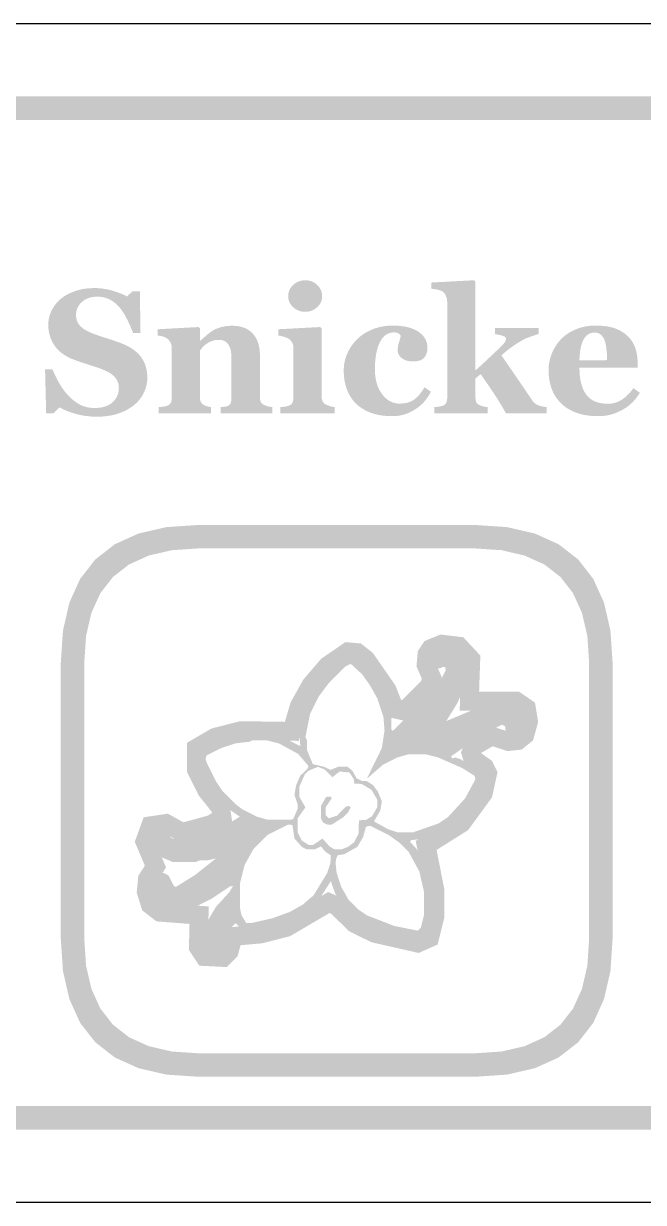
# Model space of a CAD drawing. Header units: millimetres. Extents: x 6 to 297, y 55 to 451.
# Drawn here: x 223.27 to 233.82, y 316.16 to 336.24 of the extents above; entities that cross this region are included whole.
import ezdxf

# ---------------------------------------------------------------- set-up
doc = ezdxf.new("R2010")
doc.units = ezdxf.units.MM
doc.layers.add('CUT', color=1, linetype='Continuous')
doc.layers.add('RASTER', color=7, linetype='Continuous')

msp = doc.modelspace()

# ---------------------------------------------------------------- hatches: boundary and pattern name
at = {"layer": 'RASTER'}
h = msp.add_hatch(color=7, dxfattribs=at)
h.paths.add_polyline_path([(208.2, 332.8), (208.234, 333.316), (208.337, 333.763), (208.509, 334.141), (208.75, 334.45), (209.059, 334.691), (209.438, 334.862), (209.884, 334.966), (210.4, 335), (267.6, 335), (268.116, 334.966), (268.563, 334.862), (268.941, 334.691), (269.25, 334.45), (269.491, 334.141), (269.663, 333.763), (269.766, 333.316), (269.8, 332.8), (269.8, 319.6), (269.766, 319.084), (269.662, 318.638), (269.491, 318.259), (269.25, 317.95), (268.941, 317.709), (268.563, 317.537), (268.116, 317.434), (267.6, 317.4), (210.4, 317.4), (209.884, 317.434), (209.438, 317.537), (209.059, 317.709), (208.75, 317.95), (208.509, 318.259), (208.337, 318.638), (208.234, 319.084), (208.2, 319.6)])
h.paths.add_polyline_path([(208.6, 332.8), (208.6, 319.6), (208.628, 319.178), (208.712, 318.813), (208.853, 318.503), (209.05, 318.25), (209.303, 318.053), (209.613, 317.912), (209.978, 317.828), (210.4, 317.8), (267.6, 317.8), (268.022, 317.828), (268.388, 317.912), (268.697, 318.053), (268.95, 318.25), (269.147, 318.503), (269.287, 318.813), (269.372, 319.178), (269.4, 319.6), (269.4, 332.8), (269.372, 333.222), (269.287, 333.588), (269.147, 333.897), (268.95, 334.15), (268.697, 334.347), (268.388, 334.488), (268.022, 334.572), (267.6, 334.6), (210.4, 334.6), (209.978, 334.572), (209.613, 334.488), (209.303, 334.347), (209.05, 334.15), (208.853, 333.897), (208.712, 333.588), (208.628, 333.222), (208.6, 332.8)], flags=0)
for points in [[(224.511, 329.544), (224.464, 329.545), (224.418, 329.547), (224.372, 329.551), (224.327, 329.556), (224.283, 329.563), (224.24, 329.571), (224.198, 329.58), (224.156, 329.591), (224.116, 329.603), (224.077, 329.616), (224.04, 329.629), (224.004, 329.642), (223.97, 329.657), (223.937, 329.671), (223.906, 329.687), (223.877, 329.703), (223.776, 329.6), (223.651, 329.6), (223.632, 330.351), (223.758, 330.351), (223.769, 330.325), (223.781, 330.297), (223.793, 330.27), (223.807, 330.242), (223.821, 330.213), (223.835, 330.184), (223.851, 330.155), (223.867, 330.126), (223.883, 330.097), (223.901, 330.068), (223.919, 330.04), (223.938, 330.013), (223.957, 329.987), (223.977, 329.962), (223.998, 329.937), (224.019, 329.913), (224.042, 329.89), (224.065, 329.867), (224.089, 329.845), (224.114, 329.824), (224.139, 329.805), (224.165, 329.787), (224.192, 329.77), (224.219, 329.754), (224.247, 329.739), (224.277, 329.727), (224.307, 329.716), (224.339, 329.708), (224.372, 329.701), (224.406, 329.696), (224.441, 329.693), (224.478, 329.692), (224.526, 329.694), (224.571, 329.698), (224.614, 329.706), (224.654, 329.717), (224.69, 329.73), (224.724, 329.747), (224.755, 329.767), (224.783, 329.79), (224.808, 329.815), (224.829, 329.842), (224.848, 329.87), (224.863, 329.9), (224.874, 329.931), (224.883, 329.964), (224.888, 329.999), (224.889, 330.035), (224.888, 330.065), (224.884, 330.093), (224.876, 330.121), (224.867, 330.147), (224.854, 330.172), (224.838, 330.196), (224.82, 330.218), (224.799, 330.239), (224.775, 330.26), (224.748, 330.279), (224.718, 330.298), (224.684, 330.316), (224.648, 330.334), (224.608, 330.351), (224.566, 330.367), (224.52, 330.382), (224.49, 330.392), (224.46, 330.402), (224.431, 330.411), (224.402, 330.42), (224.374, 330.429), (224.347, 330.438), (224.32, 330.447), (224.294, 330.455), (224.268, 330.464), (224.243, 330.472), (224.218, 330.481), (224.194, 330.49), (224.169, 330.498), (224.146, 330.507), (224.123, 330.516), (224.1, 330.524), (224.049, 330.546), (224.002, 330.571), (223.958, 330.597), (223.917, 330.626), (223.88, 330.657), (223.846, 330.69), (223.815, 330.725), (223.788, 330.763), (223.764, 330.802), (223.744, 330.843), (223.726, 330.885), (223.712, 330.928), (223.701, 330.971), (223.693, 331.017), (223.688, 331.063), (223.687, 331.11), (223.687, 331.141), (223.69, 331.17), (223.694, 331.2), (223.7, 331.229), (223.707, 331.259), (223.716, 331.287), (223.727, 331.316), (223.739, 331.344), (223.753, 331.372), (223.769, 331.399), (223.786, 331.425), (223.804, 331.45), (223.824, 331.475), (223.846, 331.499), (223.869, 331.523), (223.893, 331.545), (223.918, 331.566), (223.945, 331.585), (223.973, 331.604), (224.003, 331.621), (224.035, 331.638), (224.069, 331.653), (224.104, 331.668), (224.141, 331.682), (224.179, 331.694), (224.218, 331.705), (224.257, 331.714), (224.298, 331.721), (224.34, 331.727), (224.382, 331.731), (224.425, 331.733), (224.469, 331.734), (224.512, 331.734), (224.554, 331.731), (224.595, 331.728), (224.636, 331.722), (224.676, 331.716), (224.716, 331.707), (224.754, 331.698), (224.792, 331.687), (224.829, 331.675), (224.864, 331.663), (224.897, 331.651), (224.927, 331.639), (224.956, 331.627), (224.983, 331.615), (225.007, 331.603), (225.03, 331.591), (225.119, 331.679), (225.247, 331.679), (225.258, 330.97), (225.132, 330.97), (225.121, 330.998), (225.109, 331.027), (225.097, 331.056), (225.085, 331.085), (225.071, 331.114), (225.058, 331.144), (225.044, 331.174), (225.029, 331.203), (225.014, 331.232), (224.999, 331.26), (224.984, 331.287), (224.968, 331.313), (224.952, 331.337), (224.936, 331.36), (224.92, 331.381), (224.904, 331.402), (224.886, 331.422), (224.867, 331.442), (224.847, 331.461), (224.827, 331.478), (224.806, 331.495), (224.784, 331.51), (224.761, 331.524), (224.738, 331.537), (224.714, 331.549), (224.689, 331.559), (224.663, 331.568), (224.636, 331.575), (224.609, 331.581), (224.58, 331.585), (224.55, 331.587), (224.519, 331.588), (224.48, 331.586), (224.443, 331.582), (224.408, 331.575), (224.375, 331.565), (224.343, 331.553), (224.314, 331.538), (224.286, 331.519), (224.26, 331.498), (224.236, 331.475), (224.216, 331.451), (224.199, 331.425), (224.185, 331.398), (224.174, 331.37), (224.166, 331.341), (224.161, 331.31), (224.16, 331.277), (224.161, 331.247), (224.165, 331.218), (224.172, 331.19), (224.181, 331.164), (224.194, 331.139), (224.209, 331.116), (224.226, 331.094), (224.247, 331.074), (224.27, 331.054), (224.296, 331.035), (224.326, 331.017), (224.358, 330.999), (224.394, 330.982), (224.432, 330.966), (224.474, 330.95), (224.519, 330.934), (224.546, 330.925), (224.573, 330.916), (224.6, 330.907), (224.628, 330.898), (224.656, 330.889), (224.684, 330.88), (224.712, 330.87), (224.74, 330.861), (224.768, 330.852), (224.795, 330.843), (224.821, 330.834), (224.846, 330.825), (224.871, 330.817), (224.895, 330.808), (224.918, 330.799), (224.94, 330.791), (224.992, 330.769), (225.04, 330.746), (225.085, 330.721), (225.127, 330.693), (225.166, 330.664), (225.202, 330.633), (225.234, 330.6), (225.263, 330.565), (225.289, 330.527), (225.312, 330.488), (225.331, 330.447), (225.346, 330.403), (225.358, 330.357), (225.367, 330.309), (225.372, 330.259), (225.374, 330.206), (225.373, 330.173), (225.37, 330.14), (225.365, 330.107), (225.358, 330.074), (225.349, 330.041), (225.339, 330.009), (225.326, 329.977), (225.311, 329.946), (225.295, 329.915), (225.277, 329.885), (225.258, 329.857), (225.237, 329.83), (225.215, 329.805), (225.192, 329.781), (225.167, 329.758), (225.141, 329.736), (225.111, 329.714), (225.08, 329.693), (225.048, 329.673), (225.015, 329.655), (224.98, 329.637), (224.945, 329.622), (224.908, 329.607), (224.87, 329.594), (224.831, 329.582), (224.79, 329.572), (224.748, 329.564), (224.703, 329.557), (224.658, 329.551), (224.611, 329.547), (224.562, 329.545), (224.511, 329.544)], [(232.174, 329.6), (231.484, 329.6), (231.452, 329.655), (231.422, 329.708), (231.391, 329.759), (231.362, 329.807), (231.333, 329.854), (231.305, 329.898), (231.278, 329.94), (231.251, 329.98), (231.225, 330.019), (231.199, 330.057), (231.174, 330.094), (231.148, 330.13), (231.124, 330.166), (231.099, 330.201), (231.075, 330.236), (231.052, 330.269), (230.964, 330.195), (230.964, 329.875), (230.964, 329.863), (230.965, 329.85), (230.966, 329.839), (230.968, 329.827), (230.97, 329.817), (230.973, 329.807), (230.976, 329.798), (230.979, 329.789), (230.984, 329.781), (230.989, 329.773), (230.995, 329.766), (231.002, 329.76), (231.01, 329.754), (231.018, 329.748), (231.028, 329.743), (231.039, 329.739), (231.045, 329.736), (231.052, 329.733), (231.06, 329.731), (231.067, 329.728), (231.075, 329.726), (231.083, 329.723), (231.091, 329.721), (231.1, 329.719), (231.109, 329.717), (231.118, 329.715), (231.126, 329.713), (231.135, 329.711), (231.144, 329.71), (231.153, 329.709), (231.162, 329.708), (231.17, 329.707), (231.17, 329.6), (230.264, 329.6), (230.264, 329.707), (230.273, 329.708), (230.282, 329.709), (230.291, 329.709), (230.3, 329.71), (230.309, 329.711), (230.319, 329.713), (230.328, 329.714), (230.337, 329.715), (230.346, 329.716), (230.355, 329.718), (230.363, 329.719), (230.371, 329.721), (230.379, 329.723), (230.387, 329.725), (230.394, 329.727), (230.401, 329.729), (230.413, 329.733), (230.423, 329.738), (230.432, 329.743), (230.441, 329.749), (230.448, 329.756), (230.455, 329.763), (230.46, 329.771), (230.465, 329.779), (230.469, 329.787), (230.472, 329.797), (230.475, 329.807), (230.478, 329.818), (230.48, 329.829), (230.481, 329.841), (230.482, 329.853), (230.482, 329.867), (230.482, 331.5), (230.482, 331.512), (230.481, 331.524), (230.479, 331.537), (230.477, 331.549), (230.474, 331.562), (230.47, 331.574), (230.466, 331.587), (230.461, 331.6), (230.455, 331.613), (230.449, 331.625), (230.442, 331.636), (230.435, 331.646), (230.426, 331.655), (230.418, 331.664), (230.408, 331.672), (230.398, 331.679), (230.391, 331.683), (230.383, 331.687), (230.374, 331.691), (230.364, 331.695), (230.353, 331.698), (230.341, 331.702), (230.328, 331.705), (230.315, 331.708), (230.301, 331.711), (230.288, 331.713), (230.275, 331.715), (230.262, 331.717), (230.249, 331.719), (230.237, 331.721), (230.225, 331.722), (230.214, 331.723), (230.214, 331.829), (230.942, 331.868), (230.964, 331.844), (230.964, 330.332), (230.991, 330.357), (231.02, 330.383), (231.049, 330.409), (231.079, 330.437), (231.11, 330.465), (231.142, 330.495), (231.174, 330.525), (231.208, 330.557), (231.241, 330.588), (231.272, 330.618), (231.302, 330.646), (231.33, 330.673), (231.356, 330.699), (231.381, 330.723), (231.404, 330.746), (231.425, 330.767), (231.437, 330.78), (231.447, 330.791), (231.455, 330.801), (231.463, 330.811), (231.469, 330.82), (231.473, 330.829), (231.477, 330.836), (231.479, 330.843), (231.48, 330.849), (231.481, 330.855), (231.482, 330.859), (231.483, 330.864), (231.483, 330.867), (231.484, 330.87), (231.484, 330.873), (231.484, 330.874), (231.483, 330.881), (231.481, 330.887), (231.477, 330.893), (231.472, 330.899), (231.466, 330.904), (231.458, 330.909), (231.449, 330.914), (231.438, 330.918), (231.425, 330.923), (231.412, 330.927), (231.397, 330.931), (231.38, 330.935), (231.362, 330.939), (231.343, 330.942), (231.322, 330.946), (231.299, 330.949), (231.299, 331.053), (232.043, 331.053), (232.043, 330.952), (232.008, 330.942), (231.975, 330.932), (231.943, 330.922), (231.914, 330.912), (231.888, 330.903), (231.863, 330.893), (231.84, 330.884), (231.82, 330.875), (231.801, 330.866), (231.781, 330.856), (231.76, 330.845), (231.74, 330.833), (231.719, 330.821), (231.697, 330.808), (231.675, 330.794), (231.652, 330.779), (231.637, 330.769), (231.623, 330.759), (231.608, 330.749), (231.593, 330.739), (231.579, 330.728), (231.564, 330.718), (231.55, 330.707), (231.536, 330.696), (231.522, 330.685), (231.507, 330.674), (231.491, 330.661), (231.475, 330.648), (231.459, 330.634), (231.442, 330.62), (231.424, 330.605), (231.406, 330.589), (231.442, 330.537), (231.477, 330.487), (231.511, 330.437), (231.544, 330.388), (231.577, 330.341), (231.609, 330.294), (231.641, 330.248), (231.671, 330.204), (231.702, 330.159), (231.733, 330.114), (231.764, 330.068), (231.796, 330.021), (231.828, 329.974), (231.86, 329.926), (231.893, 329.878), (231.926, 329.829), (231.938, 329.812), (231.95, 329.797), (231.963, 329.783), (231.977, 329.771), (231.992, 329.76), (232.007, 329.751), (232.023, 329.743), (232.039, 329.736), (232.056, 329.731), (232.073, 329.726), (232.09, 329.721), (232.106, 329.717), (232.123, 329.714), (232.14, 329.711), (232.157, 329.709), (232.174, 329.707)], [(227.504, 329.6), (226.622, 329.6), (226.622, 329.707), (226.629, 329.708), (226.637, 329.708), (226.645, 329.709), (226.653, 329.71), (226.661, 329.711), (226.67, 329.712), (226.68, 329.713), (226.689, 329.714), (226.699, 329.715), (226.708, 329.717), (226.716, 329.718), (226.724, 329.72), (226.731, 329.722), (226.738, 329.724), (226.744, 329.726), (226.75, 329.729), (226.757, 329.733), (226.764, 329.738), (226.77, 329.743), (226.776, 329.749), (226.781, 329.755), (226.786, 329.761), (226.79, 329.768), (226.793, 329.776), (226.797, 329.784), (226.799, 329.793), (226.801, 329.803), (226.803, 329.814), (226.805, 329.826), (226.806, 329.838), (226.806, 329.852), (226.807, 329.867), (226.807, 330.552), (226.806, 330.588), (226.803, 330.622), (226.799, 330.654), (226.793, 330.683), (226.785, 330.71), (226.776, 330.735), (226.765, 330.757), (226.752, 330.777), (226.737, 330.795), (226.721, 330.81), (226.703, 330.823), (226.684, 330.834), (226.663, 330.842), (226.64, 330.848), (226.616, 330.851), (226.59, 330.852), (226.575, 330.852), (226.561, 330.851), (226.547, 330.85), (226.533, 330.848), (226.52, 330.846), (226.506, 330.843), (226.493, 330.839), (226.481, 330.835), (226.468, 330.83), (226.456, 330.825), (226.443, 330.819), (226.431, 330.813), (226.418, 330.807), (226.406, 330.799), (226.394, 330.792), (226.382, 330.784), (226.371, 330.776), (226.362, 330.769), (226.352, 330.761), (226.344, 330.754), (226.335, 330.746), (226.328, 330.739), (226.32, 330.731), (226.314, 330.724), (226.307, 330.716), (226.301, 330.709), (226.296, 330.701), (226.29, 330.695), (226.285, 330.688), (226.28, 330.682), (226.275, 330.675), (226.271, 330.669), (226.271, 329.883), (226.271, 329.87), (226.271, 329.858), (226.273, 329.847), (226.274, 329.836), (226.276, 329.825), (226.279, 329.815), (226.282, 329.806), (226.285, 329.797), (226.289, 329.789), (226.294, 329.781), (226.299, 329.774), (226.305, 329.767), (226.311, 329.761), (226.318, 329.755), (226.325, 329.75), (226.333, 329.745), (226.34, 329.742), (226.346, 329.739), (226.353, 329.736), (226.36, 329.733), (226.367, 329.73), (226.375, 329.727), (226.383, 329.724), (226.392, 329.722), (226.401, 329.719), (226.41, 329.717), (226.418, 329.715), (226.427, 329.713), (226.435, 329.711), (226.444, 329.709), (226.452, 329.708), (226.461, 329.707), (226.461, 329.6), (225.57, 329.6), (225.57, 329.707), (225.579, 329.708), (225.589, 329.709), (225.598, 329.709), (225.607, 329.71), (225.616, 329.711), (225.626, 329.713), (225.635, 329.714), (225.644, 329.715), (225.653, 329.716), (225.662, 329.718), (225.671, 329.719), (225.679, 329.721), (225.687, 329.723), (225.694, 329.725), (225.701, 329.727), (225.708, 329.729), (225.719, 329.733), (225.73, 329.738), (225.739, 329.743), (225.748, 329.749), (225.755, 329.756), (225.762, 329.763), (225.768, 329.771), (225.772, 329.779), (225.777, 329.787), (225.78, 329.797), (225.783, 329.807), (225.786, 329.818), (225.788, 329.829), (225.789, 329.841), (225.79, 329.853), (225.79, 329.867), (225.79, 330.719), (225.79, 330.73), (225.789, 330.742), (225.787, 330.753), (225.784, 330.764), (225.781, 330.775), (225.777, 330.786), (225.772, 330.797), (225.767, 330.808), (225.761, 330.819), (225.754, 330.829), (225.747, 330.839), (225.74, 330.848), (225.732, 330.857), (225.723, 330.865), (225.714, 330.873), (225.705, 330.88), (225.698, 330.885), (225.691, 330.889), (225.683, 330.893), (225.675, 330.896), (225.667, 330.9), (225.658, 330.903), (225.648, 330.907), (225.638, 330.91), (225.628, 330.912), (225.618, 330.915), (225.607, 330.917), (225.596, 330.919), (225.585, 330.921), (225.573, 330.923), (225.562, 330.924), (225.55, 330.926), (225.55, 331.033), (226.249, 331.071), (226.271, 331.049), (226.271, 330.836), (226.276, 330.836), (226.287, 330.846), (226.298, 330.856), (226.31, 330.866), (226.322, 330.877), (226.335, 330.888), (226.348, 330.899), (226.362, 330.912), (226.376, 330.924), (226.39, 330.937), (226.405, 330.949), (226.419, 330.96), (226.432, 330.971), (226.446, 330.981), (226.459, 330.99), (226.472, 330.999), (226.484, 331.008), (226.498, 331.016), (226.514, 331.025), (226.53, 331.033), (226.547, 331.04), (226.565, 331.048), (226.585, 331.055), (226.605, 331.061), (226.626, 331.068), (226.649, 331.074), (226.671, 331.079), (226.694, 331.083), (226.717, 331.086), (226.741, 331.089), (226.765, 331.091), (226.789, 331.092), (226.814, 331.093), (226.872, 331.091), (226.926, 331.084), (226.976, 331.074), (227.023, 331.059), (227.066, 331.04), (227.105, 331.016), (227.14, 330.989), (227.172, 330.957), (227.2, 330.922), (227.224, 330.884), (227.245, 330.843), (227.262, 330.8), (227.275, 330.753), (227.284, 330.704), (227.29, 330.652), (227.292, 330.598), (227.292, 329.88), (227.292, 329.867), (227.293, 329.854), (227.294, 329.842), (227.296, 329.831), (227.298, 329.821), (227.301, 329.811), (227.304, 329.802), (227.308, 329.793), (227.312, 329.786), (227.317, 329.778), (227.324, 329.771), (227.331, 329.764), (227.339, 329.758), (227.347, 329.752), (227.357, 329.747), (227.368, 329.742), (227.374, 329.74), (227.38, 329.737), (227.387, 329.734), (227.394, 329.732), (227.401, 329.729), (227.409, 329.727), (227.417, 329.724), (227.426, 329.722), (227.434, 329.719), (227.443, 329.717), (227.453, 329.715), (227.462, 329.713), (227.472, 329.711), (227.483, 329.709), (227.493, 329.708), (227.504, 329.707)], [(229.537, 329.553), (229.487, 329.554), (229.438, 329.557), (229.391, 329.561), (229.345, 329.568), (229.301, 329.576), (229.258, 329.586), (229.217, 329.599), (229.177, 329.612), (229.139, 329.628), (229.103, 329.645), (229.068, 329.663), (229.035, 329.683), (229.004, 329.703), (228.974, 329.726), (228.947, 329.749), (228.92, 329.774), (228.896, 329.801), (228.873, 329.829), (228.852, 329.858), (228.832, 329.888), (228.814, 329.919), (228.798, 329.952), (228.783, 329.985), (228.77, 330.02), (228.758, 330.056), (228.748, 330.093), (228.739, 330.13), (228.732, 330.169), (228.727, 330.208), (228.723, 330.248), (228.721, 330.288), (228.72, 330.329), (228.721, 330.367), (228.724, 330.405), (228.728, 330.442), (228.735, 330.478), (228.743, 330.514), (228.754, 330.55), (228.766, 330.585), (228.781, 330.62), (228.796, 330.653), (228.814, 330.686), (228.832, 330.718), (228.852, 330.749), (228.873, 330.778), (228.896, 330.807), (228.92, 330.835), (228.945, 330.861), (228.973, 330.887), (229.002, 330.912), (229.033, 330.935), (229.065, 330.957), (229.099, 330.978), (229.135, 330.997), (229.172, 331.015), (229.211, 331.032), (229.251, 331.047), (229.293, 331.06), (229.335, 331.071), (229.378, 331.08), (229.423, 331.087), (229.468, 331.092), (229.515, 331.095), (229.562, 331.096), (229.628, 331.094), (229.69, 331.089), (229.748, 331.081), (229.803, 331.07), (229.855, 331.056), (229.903, 331.038), (229.947, 331.018), (229.988, 330.994), (230.025, 330.967), (230.057, 330.938), (230.084, 330.907), (230.106, 330.874), (230.123, 330.839), (230.135, 330.801), (230.143, 330.761), (230.145, 330.719), (230.144, 330.693), (230.142, 330.669), (230.137, 330.646), (230.131, 330.624), (230.123, 330.603), (230.114, 330.584), (230.102, 330.566), (230.089, 330.549), (230.074, 330.534), (230.056, 330.521), (230.036, 330.51), (230.014, 330.501), (229.988, 330.494), (229.961, 330.489), (229.93, 330.486), (229.897, 330.485), (229.871, 330.486), (229.845, 330.488), (229.82, 330.492), (229.797, 330.498), (229.774, 330.505), (229.753, 330.514), (229.733, 330.525), (229.714, 330.538), (229.696, 330.551), (229.681, 330.566), (229.669, 330.582), (229.658, 330.598), (229.65, 330.616), (229.644, 330.635), (229.641, 330.654), (229.64, 330.675), (229.64, 330.693), (229.641, 330.711), (229.643, 330.729), (229.646, 330.747), (229.649, 330.764), (229.653, 330.782), (229.658, 330.8), (229.663, 330.817), (229.669, 330.834), (229.674, 330.85), (229.678, 330.865), (229.682, 330.879), (229.685, 330.892), (229.688, 330.904), (229.69, 330.915), (229.691, 330.924), (229.687, 330.931), (229.682, 330.937), (229.678, 330.942), (229.673, 330.947), (229.667, 330.952), (229.662, 330.957), (229.656, 330.961), (229.65, 330.965), (229.643, 330.968), (229.636, 330.971), (229.627, 330.973), (229.618, 330.975), (229.608, 330.976), (229.597, 330.978), (229.585, 330.978), (229.572, 330.978), (229.556, 330.978), (229.54, 330.976), (229.524, 330.974), (229.509, 330.971), (229.494, 330.966), (229.48, 330.961), (229.466, 330.955), (229.452, 330.948), (229.439, 330.939), (229.426, 330.929), (229.413, 330.918), (229.4, 330.905), (229.387, 330.891), (229.375, 330.875), (229.363, 330.858), (229.351, 330.839), (229.34, 330.82), (229.33, 330.8), (229.32, 330.777), (229.31, 330.754), (229.301, 330.728), (229.293, 330.701), (229.286, 330.673), (229.279, 330.643), (229.272, 330.611), (229.267, 330.578), (229.262, 330.544), (229.258, 330.507), (229.255, 330.47), (229.253, 330.43), (229.252, 330.39), (229.251, 330.347), (229.253, 330.283), (229.259, 330.223), (229.269, 330.166), (229.282, 330.112), (229.299, 330.061), (229.32, 330.013), (229.345, 329.968), (229.374, 329.927), (229.405, 329.889), (229.438, 329.857), (229.472, 329.829), (229.508, 329.807), (229.545, 329.789), (229.584, 329.777), (229.624, 329.769), (229.666, 329.767), (229.706, 329.768), (229.743, 329.772), (229.779, 329.777), (229.812, 329.785), (229.843, 329.795), (229.872, 329.808), (229.9, 329.823), (229.925, 329.84), (229.948, 329.859), (229.971, 329.88), (229.994, 329.902), (230.015, 329.927), (230.036, 329.954), (230.057, 329.982), (230.076, 330.013), (230.095, 330.045), (230.205, 329.969), (230.193, 329.947), (230.181, 329.925), (230.169, 329.904), (230.155, 329.884), (230.141, 329.863), (230.127, 329.844), (230.112, 329.825), (230.097, 329.806), (230.081, 329.788), (230.064, 329.77), (230.046, 329.753), (230.027, 329.736), (230.008, 329.72), (229.988, 329.704), (229.967, 329.689), (229.946, 329.675), (229.923, 329.66), (229.899, 329.647), (229.876, 329.634), (229.853, 329.622), (229.829, 329.611), (229.806, 329.601), (229.782, 329.592), (229.758, 329.584), (229.734, 329.577), (229.709, 329.57), (229.683, 329.565), (229.655, 329.561), (229.627, 329.557), (229.598, 329.555), (229.568, 329.554), (229.537, 329.553)]]:
    msp.add_hatch(color=7, dxfattribs=at).paths.add_polyline_path(points)
h = msp.add_hatch(color=7, dxfattribs=at)
h.paths.add_polyline_path([(228.566, 329.6), (227.64, 329.6), (227.64, 329.707), (227.65, 329.708), (227.659, 329.708), (227.668, 329.709), (227.678, 329.71), (227.687, 329.711), (227.696, 329.712), (227.706, 329.713), (227.715, 329.714), (227.724, 329.715), (227.733, 329.717), (227.741, 329.718), (227.749, 329.72), (227.757, 329.722), (227.764, 329.724), (227.771, 329.726), (227.778, 329.729), (227.789, 329.734), (227.8, 329.739), (227.809, 329.744), (227.818, 329.75), (227.826, 329.757), (227.832, 329.764), (227.839, 329.771), (227.844, 329.779), (227.848, 329.788), (227.852, 329.797), (227.855, 329.807), (227.858, 329.818), (227.86, 329.829), (227.862, 329.841), (227.862, 329.853), (227.863, 329.867), (227.863, 330.719), (227.862, 330.732), (227.861, 330.744), (227.859, 330.756), (227.857, 330.767), (227.854, 330.778), (227.85, 330.789), (227.845, 330.799), (227.839, 330.809), (227.833, 330.819), (227.827, 330.828), (227.82, 330.836), (227.813, 330.844), (227.805, 330.852), (227.798, 330.859), (227.789, 330.865), (227.781, 330.871), (227.774, 330.876), (227.766, 330.88), (227.757, 330.884), (227.748, 330.889), (227.737, 330.893), (227.726, 330.897), (227.714, 330.901), (227.701, 330.905), (227.688, 330.909), (227.675, 330.913), (227.662, 330.916), (227.65, 330.918), (227.638, 330.921), (227.626, 330.923), (227.615, 330.924), (227.604, 330.926), (227.604, 331.033), (228.321, 331.071), (228.343, 331.049), (228.343, 329.886), (228.344, 329.873), (228.345, 329.861), (228.346, 329.849), (228.349, 329.838), (228.352, 329.828), (228.356, 329.817), (228.36, 329.808), (228.365, 329.798), (228.371, 329.79), (228.377, 329.782), (228.384, 329.774), (228.392, 329.767), (228.4, 329.761), (228.409, 329.755), (228.418, 329.75), (228.428, 329.745), (228.436, 329.742), (228.443, 329.739), (228.451, 329.736), (228.459, 329.733), (228.467, 329.73), (228.475, 329.727), (228.484, 329.724), (228.493, 329.722), (228.502, 329.719), (228.51, 329.717), (228.519, 329.715), (228.529, 329.713), (228.538, 329.711), (228.547, 329.709), (228.556, 329.708), (228.566, 329.707)])
h.paths.add_polyline_path([(228.352, 331.598), (228.351, 331.571), (228.347, 331.544), (228.34, 331.519), (228.331, 331.495), (228.319, 331.472), (228.304, 331.45), (228.286, 331.428), (228.266, 331.408), (228.244, 331.39), (228.222, 331.374), (228.198, 331.361), (228.173, 331.35), (228.147, 331.341), (228.12, 331.335), (228.092, 331.331), (228.063, 331.33), (228.034, 331.331), (228.006, 331.335), (227.979, 331.341), (227.953, 331.35), (227.928, 331.361), (227.904, 331.374), (227.881, 331.39), (227.859, 331.408), (227.839, 331.428), (227.822, 331.45), (227.807, 331.472), (227.795, 331.495), (227.785, 331.519), (227.779, 331.544), (227.775, 331.571), (227.773, 331.598), (227.775, 331.625), (227.779, 331.652), (227.785, 331.677), (227.795, 331.701), (227.807, 331.725), (227.822, 331.747), (227.839, 331.768), (227.859, 331.788), (227.881, 331.807), (227.904, 331.823), (227.928, 331.837), (227.953, 331.848), (227.979, 331.856), (228.006, 331.863), (228.034, 331.866), (228.063, 331.868), (228.093, 331.866), (228.121, 331.863), (228.148, 331.856), (228.174, 331.848), (228.199, 331.837), (228.223, 331.823), (228.245, 331.807), (228.267, 331.788), (228.287, 331.768), (228.304, 331.747), (228.319, 331.725), (228.331, 331.701), (228.34, 331.677), (228.347, 331.652), (228.351, 331.625), (228.352, 331.598)])
h = msp.add_hatch(color=7, dxfattribs=at)
h.paths.add_polyline_path([(233.765, 329.95), (233.751, 329.929), (233.738, 329.909), (233.723, 329.889), (233.708, 329.869), (233.692, 329.849), (233.676, 329.83), (233.659, 329.811), (233.641, 329.793), (233.622, 329.774), (233.603, 329.757), (233.584, 329.74), (233.563, 329.724), (233.543, 329.708), (233.521, 329.694), (233.499, 329.679), (233.476, 329.666), (233.452, 329.652), (233.427, 329.64), (233.402, 329.628), (233.377, 329.617), (233.353, 329.607), (233.328, 329.598), (233.303, 329.589), (233.278, 329.582), (233.252, 329.575), (233.226, 329.569), (233.198, 329.564), (233.17, 329.56), (233.14, 329.557), (233.11, 329.555), (233.079, 329.554), (233.047, 329.553), (232.994, 329.554), (232.942, 329.557), (232.893, 329.562), (232.845, 329.569), (232.799, 329.577), (232.755, 329.588), (232.713, 329.6), (232.673, 329.615), (232.634, 329.631), (232.597, 329.648), (232.562, 329.667), (232.529, 329.687), (232.497, 329.708), (232.467, 329.731), (232.439, 329.755), (232.413, 329.78), (232.388, 329.807), (232.365, 329.835), (232.343, 329.863), (232.323, 329.894), (232.305, 329.925), (232.288, 329.957), (232.273, 329.991), (232.26, 330.026), (232.248, 330.061), (232.237, 330.098), (232.229, 330.135), (232.222, 330.173), (232.216, 330.212), (232.212, 330.251), (232.21, 330.291), (232.209, 330.332), (232.21, 330.37), (232.212, 330.406), (232.217, 330.443), (232.223, 330.479), (232.23, 330.514), (232.24, 330.55), (232.251, 330.584), (232.264, 330.619), (232.278, 330.653), (232.294, 330.685), (232.312, 330.717), (232.33, 330.748), (232.351, 330.778), (232.372, 330.807), (232.395, 330.835), (232.42, 330.863), (232.446, 330.888), (232.473, 330.912), (232.502, 330.935), (232.533, 330.957), (232.565, 330.977), (232.599, 330.996), (232.634, 331.014), (232.671, 331.031), (232.71, 331.046), (232.749, 331.059), (232.79, 331.07), (232.832, 331.079), (232.875, 331.087), (232.919, 331.092), (232.964, 331.095), (233.01, 331.096), (233.06, 331.095), (233.108, 331.092), (233.154, 331.089), (233.197, 331.083), (233.238, 331.076), (233.277, 331.068), (233.313, 331.057), (233.347, 331.046), (233.379, 331.033), (233.41, 331.019), (233.44, 331.003), (233.468, 330.986), (233.494, 330.969), (233.519, 330.95), (233.543, 330.929), (233.565, 330.908), (233.586, 330.887), (233.604, 330.864), (233.622, 330.841), (233.638, 330.817), (233.652, 330.792), (233.665, 330.766), (233.677, 330.739), (233.687, 330.711), (233.696, 330.683), (233.704, 330.654), (233.71, 330.624), (233.716, 330.595), (233.72, 330.565), (233.723, 330.535), (233.725, 330.504), (233.725, 330.473), (233.725, 330.378), (232.735, 330.378), (232.737, 330.305), (232.742, 330.237), (232.751, 330.173), (232.764, 330.113), (232.78, 330.059), (232.8, 330.008), (232.823, 329.962), (232.851, 329.921), (232.882, 329.884), (232.917, 329.852), (232.957, 329.825), (233, 329.803), (233.048, 329.786), (233.101, 329.774), (233.157, 329.767), (233.218, 329.764), (233.252, 329.765), (233.285, 329.769), (233.318, 329.775), (233.349, 329.783), (233.38, 329.794), (233.409, 329.806), (233.438, 329.822), (233.466, 329.84), (233.493, 329.859), (233.519, 329.88), (233.544, 329.902), (233.568, 329.925), (233.591, 329.95), (233.612, 329.975), (233.633, 330.002), (233.653, 330.031)])
h.paths.add_polyline_path([(233.205, 330.507), (233.205, 330.529), (233.205, 330.551), (233.204, 330.573), (233.203, 330.596), (233.202, 330.618), (233.2, 330.641), (233.198, 330.664), (233.196, 330.687), (233.194, 330.709), (233.191, 330.731), (233.188, 330.751), (233.184, 330.771), (233.18, 330.789), (233.176, 330.806), (233.171, 330.823), (233.166, 330.838), (233.159, 330.854), (233.152, 330.87), (233.144, 330.885), (233.136, 330.898), (233.127, 330.911), (233.118, 330.922), (233.108, 330.932), (233.097, 330.942), (233.086, 330.95), (233.074, 330.957), (233.062, 330.963), (233.049, 330.968), (233.035, 330.972), (233.02, 330.975), (233.004, 330.976), (232.988, 330.977), (232.961, 330.975), (232.935, 330.97), (232.91, 330.961), (232.887, 330.948), (232.865, 330.932), (232.845, 330.913), (232.826, 330.889), (232.808, 330.863), (232.792, 330.832), (232.778, 330.797), (232.766, 330.758), (232.756, 330.715), (232.748, 330.668), (232.742, 330.616), (232.737, 330.561), (232.735, 330.501)], flags=0)
h = msp.add_hatch(color=7, dxfattribs=at)
h.paths.add_polyline_path([(223.9, 325.35), (223.937, 325.901), (224.047, 326.378), (224.23, 326.782), (224.488, 327.112), (224.818, 327.37), (225.222, 327.553), (225.699, 327.663), (226.25, 327.7), (230.95, 327.7), (231.501, 327.663), (231.978, 327.553), (232.382, 327.37), (232.713, 327.112), (232.97, 326.782), (233.153, 326.378), (233.263, 325.901), (233.3, 325.35), (233.3, 320.65), (233.263, 320.099), (233.153, 319.622), (232.97, 319.218), (232.713, 318.887), (232.382, 318.63), (231.978, 318.447), (231.501, 318.337), (230.95, 318.3), (226.25, 318.3), (225.699, 318.337), (225.222, 318.447), (224.818, 318.63), (224.488, 318.888), (224.23, 319.218), (224.047, 319.622), (223.937, 320.099), (223.9, 320.65)])
h.paths.add_polyline_path([(224.3, 325.35), (224.3, 320.65), (224.33, 320.193), (224.422, 319.797), (224.574, 319.462), (224.788, 319.188), (225.062, 318.974), (225.397, 318.822), (225.793, 318.73), (226.25, 318.7), (230.95, 318.7), (231.407, 318.73), (231.803, 318.822), (232.138, 318.974), (232.413, 319.188), (232.626, 319.462), (232.778, 319.797), (232.87, 320.193), (232.9, 320.65), (232.9, 325.35), (232.87, 325.807), (232.778, 326.203), (232.626, 326.538), (232.413, 326.813), (232.138, 327.026), (231.803, 327.178), (231.407, 327.27), (230.95, 327.3), (226.25, 327.3), (225.793, 327.27), (225.397, 327.178), (225.062, 327.026), (224.788, 326.813), (224.574, 326.538), (224.422, 326.203), (224.33, 325.807), (224.3, 325.35)], flags=0)
h = msp.add_hatch(color=7, dxfattribs=at)
h.paths.add_polyline_path([(230.368, 325.833), (230.757, 325.787), (231.047, 325.475), (231.026, 324.859), (231.708, 324.859), (231.978, 324.673), (232.032, 324.342), (231.945, 324.031), (231.751, 323.873), (231.511, 323.848), (231.257, 323.93), (231.061, 323.817), (231.057, 323.807), (231.054, 323.817), (231.244, 323.682), (231.34, 323.49), (231.246, 323.061), (230.839, 322.502), (230.302, 322.164), (230.433, 321.496), (230.433, 321.009), (230.319, 320.553), (229.997, 320.409), (229.19, 320.592), (228.814, 320.779), (228.506, 321.076), (228.477, 321.089), (227.807, 320.696), (227.328, 320.573), (226.962, 320.541), (226.913, 320.356), (226.726, 320.169), (226.261, 320.192), (226.082, 320.461), (226.093, 320.904), (225.53, 320.947), (225.287, 321.135), (225.193, 321.437), (225.221, 321.726), (225.332, 321.897), (225.16, 322.303), (225.312, 322.72), (225.723, 322.782), (225.988, 322.635), (226.404, 322.748), (226.475, 322.793), (226.471, 322.815), (226.252, 323.089), (226.049, 323.492), (226.049, 323.989), (226.466, 324.232), (226.953, 324.357), (227.717, 324.346), (227.815, 324.677), (228.031, 325.065), (228.337, 325.423), (228.75, 325.704), (229.011, 325.681), (229.216, 325.52), (229.599, 324.967), (229.703, 324.704), (229.699, 324.705), (230.036, 325.037), (230.05, 325.084), (229.959, 325.289), (229.982, 325.552), (230.095, 325.722)])
h.paths.add_polyline_path([(230.412, 325.506), (230.307, 325.463), (230.293, 325.442), (230.285, 325.343), (230.39, 325.107), (230.319, 324.867), (229.8, 324.354), (229.467, 324.429), (229.315, 324.815), (228.98, 325.298), (228.888, 325.371), (228.836, 325.375), (228.552, 325.183), (228.295, 324.881), (228.112, 324.552), (227.955, 324.022), (226.991, 324.037), (226.589, 323.933), (226.369, 323.805), (226.369, 323.568), (226.522, 323.263), (226.776, 322.947), (226.82, 322.635), (226.535, 322.451), (225.946, 322.293), (225.663, 322.449), (225.548, 322.432), (225.504, 322.311), (225.693, 321.866), (225.532, 321.618), (225.518, 321.47), (225.563, 321.326), (225.65, 321.259), (226.42, 321.201), (226.405, 320.554), (226.438, 320.504), (226.601, 320.496), (226.626, 320.521), (226.71, 320.841), (227.274, 320.889), (227.684, 320.995), (228.454, 321.447), (228.686, 321.347), (229, 321.044), (229.298, 320.896), (229.964, 320.745), (230.046, 320.781), (230.113, 321.048), (230.113, 321.465), (229.946, 322.318), (230.616, 322.74), (230.948, 323.195), (231.003, 323.448), (230.993, 323.468), (230.779, 323.62), (230.717, 323.827), (230.809, 324.04), (231.219, 324.278), (231.545, 324.173), (231.623, 324.181), (231.664, 324.214), (231.704, 324.36), (231.684, 324.487), (231.608, 324.539), (230.695, 324.539), (230.722, 325.354), (230.603, 325.483), (230.412, 325.506)], flags=0)
h = msp.add_hatch(color=7, dxfattribs=at)
h.paths.add_polyline_path([(230.414, 325.593), (230.566, 325.601), (230.653, 325.555), (230.76, 325.476), (230.831, 325.335), (230.831, 325.095), (230.805, 324.989), (230.653, 324.662), (230.467, 324.359), (231.017, 324.59), (231.363, 324.67), (231.576, 324.644), (231.716, 324.572), (231.77, 324.519), (231.815, 324.404), (231.754, 324.2), (231.663, 324.104), (231.629, 324.085), (231.488, 324.104), (231.469, 324.271), (231.416, 324.298), (231.063, 324.12), (230.547, 323.758), (230.573, 323.721), (230.619, 323.74), (230.698, 323.713), (230.946, 323.588), (231.079, 323.482), (231.097, 323.368), (231.044, 323.235), (230.946, 323.041), (230.813, 322.855), (230.547, 322.589), (230.3, 322.437), (230.087, 322.358), (229.874, 322.331), (229.848, 322.304), (229.962, 322.18), (230.087, 321.932), (230.193, 321.507), (230.193, 321.002), (230.095, 320.702), (230.007, 320.656), (229.795, 320.683), (229.236, 320.842), (228.989, 320.967), (228.67, 321.26), (228.572, 321.427), (228.5, 321.632), (228.261, 321.26), (227.995, 321.074), (227.695, 320.922), (227.163, 320.789), (227.004, 320.789), (226.879, 320.914), (226.756, 320.797), (226.685, 320.683), (226.711, 320.577), (226.693, 320.462), (226.552, 320.364), (226.411, 320.409), (226.313, 320.55), (226.313, 320.736), (226.366, 320.896), (226.544, 321.196), (226.772, 321.446), (226.836, 321.552), (226.783, 321.542), (226.48, 321.34), (226.233, 321.215), (225.967, 321.135), (225.728, 321.135), (225.56, 321.207), (225.454, 321.34), (225.409, 321.48), (225.454, 321.648), (225.497, 321.712), (225.568, 321.746), (225.648, 321.773), (225.736, 321.728), (225.826, 321.552), (225.861, 321.534), (226.188, 321.738), (226.544, 322.02), (226.392, 321.985), (226.259, 321.985), (226.206, 321.959), (225.808, 321.959), (225.507, 322.084), (225.409, 322.251), (225.409, 322.384), (225.454, 322.472), (225.534, 322.552), (225.621, 322.57), (225.709, 322.525), (225.773, 322.376), (225.808, 322.358), (225.94, 322.358), (226.339, 322.464), (226.818, 322.65), (226.95, 322.73), (226.81, 322.828), (226.597, 323.041), (226.464, 323.227), (226.366, 323.394), (226.259, 323.66), (226.278, 323.828), (226.411, 323.934), (226.578, 324.006), (226.818, 324.085), (227.083, 324.139), (227.456, 324.139), (227.721, 324.059), (227.979, 323.934), (227.961, 324.298), (228.04, 324.564), (228.165, 324.811), (228.272, 324.971), (228.564, 325.29), (228.838, 325.468), (228.952, 325.422), (229.058, 325.316), (229.324, 324.944), (229.502, 324.537), (229.529, 324.431), (229.529, 324.218), (229.555, 324.192), (230.175, 324.795), (230.387, 325.088), (230.459, 325.228), (230.451, 325.274), (230.406, 325.282), (230.353, 325.255), (230.239, 325.274), (230.193, 325.335), (230.193, 325.414), (230.265, 325.529)])
h.paths.add_polyline_path([(228.838, 325.335), (228.75, 325.29), (228.458, 324.997), (228.298, 324.784), (228.147, 324.484), (228.067, 324.085), (228.093, 324.032), (228.093, 323.873), (228.192, 323.626), (228.386, 323.58), (228.492, 323.527), (228.625, 323.58), (228.785, 323.58), (228.872, 323.509), (228.936, 323.386), (229.024, 323.341), (229.104, 323.341), (229.218, 323.269), (229.298, 323.163), (229.369, 322.996), (229.343, 322.836), (229.236, 322.65), (229.476, 322.517), (229.635, 322.464), (229.901, 322.464), (230.334, 322.615), (230.494, 322.722), (230.786, 323.041), (230.964, 323.368), (230.946, 323.429), (230.733, 323.562), (230.326, 323.74), (230.114, 323.793), (229.821, 323.793), (229.635, 323.74), (229.388, 323.615), (229.112, 323.376), (229.369, 323.899), (229.415, 324.2), (229.396, 324.431), (229.29, 324.75), (229.165, 324.971), (229.032, 325.157)], flags=0)
h.paths.add_polyline_path([(227.163, 324.032), (227.11, 324.006), (226.871, 323.979), (226.632, 323.899), (226.384, 323.774), (226.366, 323.713), (226.392, 323.634), (226.544, 323.333), (226.65, 323.174), (226.889, 322.934), (226.996, 322.855), (227.243, 322.73), (227.429, 322.677), (227.828, 322.677), (227.862, 322.695), (227.934, 322.863), (227.934, 322.942), (227.881, 323.102), (227.907, 323.261), (227.979, 323.429), (228.101, 323.546), (228.12, 323.58), (228.101, 323.615), (227.942, 323.801), (227.615, 323.979), (227.402, 324.032)], flags=0)
h.paths.add_polyline_path([(228.28, 323.58), (228.112, 323.509), (228.059, 323.455), (227.961, 323.235), (227.961, 323.075), (228.067, 322.889), (227.934, 322.703), (227.934, 322.464), (228.006, 322.323), (228.12, 322.251), (228.2, 322.251), (228.359, 322.358), (228.484, 322.217), (228.572, 322.172), (228.678, 322.172), (228.793, 322.217), (228.899, 322.296), (228.971, 322.437), (228.979, 322.669), (229.104, 322.677), (229.202, 322.738), (229.29, 322.889), (229.29, 323.022), (229.191, 323.19), (229.024, 323.288), (228.899, 323.296), (228.891, 323.368), (228.819, 323.482), (228.652, 323.501), (228.527, 323.402), (228.394, 323.535)], flags=0)
h.paths.add_polyline_path([(228.42, 323.067), (228.492, 323.075), (228.519, 323.049), (228.412, 322.889), (228.412, 322.756), (228.466, 322.703), (228.606, 322.748), (228.75, 322.897), (228.811, 322.916), (228.838, 322.889), (228.793, 322.802), (228.713, 322.722), (228.519, 322.597), (228.439, 322.597), (228.367, 322.631), (228.333, 322.703), (228.333, 322.916)], flags=0)
h.paths.add_polyline_path([(227.775, 322.597), (227.421, 322.419), (227.182, 322.18), (227.03, 321.906), (226.95, 321.587), (226.95, 321.188), (226.977, 321.055), (227.057, 320.922), (227.163, 320.922), (227.509, 321.002), (227.801, 321.108), (228.022, 321.233), (228.208, 321.393), (228.439, 321.773), (228.492, 321.932), (228.5, 322.073), (228.404, 322.137), (228.333, 322.225), (228.226, 322.172), (228.093, 322.172), (228.006, 322.217), (227.881, 322.358), (227.846, 322.589)], flags=0)
h.paths.add_polyline_path([(229.13, 322.57), (229.096, 322.552), (229.05, 322.384), (228.952, 322.217), (228.731, 322.092), (228.617, 322.073), (228.599, 322.039), (228.58, 321.951), (228.599, 321.773), (228.678, 321.534), (228.803, 321.313), (228.963, 321.153), (229.122, 321.047), (229.582, 320.869), (229.981, 320.789), (230.034, 320.842), (230.087, 321.055), (230.087, 321.454), (230.007, 321.799), (229.829, 322.126), (229.67, 322.286), (229.484, 322.419), (229.183, 322.57)], flags=0)

# ---------------------------------------------------------------- linework, layer by layer
at = {"layer": 'CUT'}
for points in [[(209.999, 336.24), (268.001, 336.24)], [(268.001, 316.16), (209.999, 316.16)]]:
    msp.add_lwpolyline(points, dxfattribs=at)

doc.saveas('drawing.dxf')
